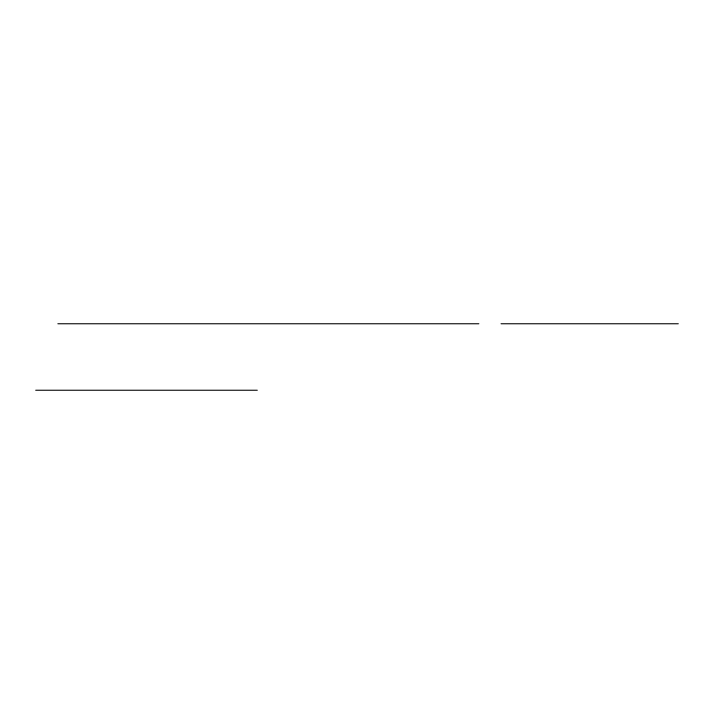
<?xml version="1.0" encoding="UTF-8"?>
<svg xmlns="http://www.w3.org/2000/svg" width="714" height="714" viewBox="0 0 714 714"><rect width="100%" height="100%" fill="white"/><g stroke="black" fill="none" stroke-linecap="round" stroke-linejoin="round"><path stroke-width="1.07" d="M57.861 323.763L478.871 323.763M501.032 323.763L678.3 323.763M35.7 390.237L257.29 390.237"/></g></svg>
